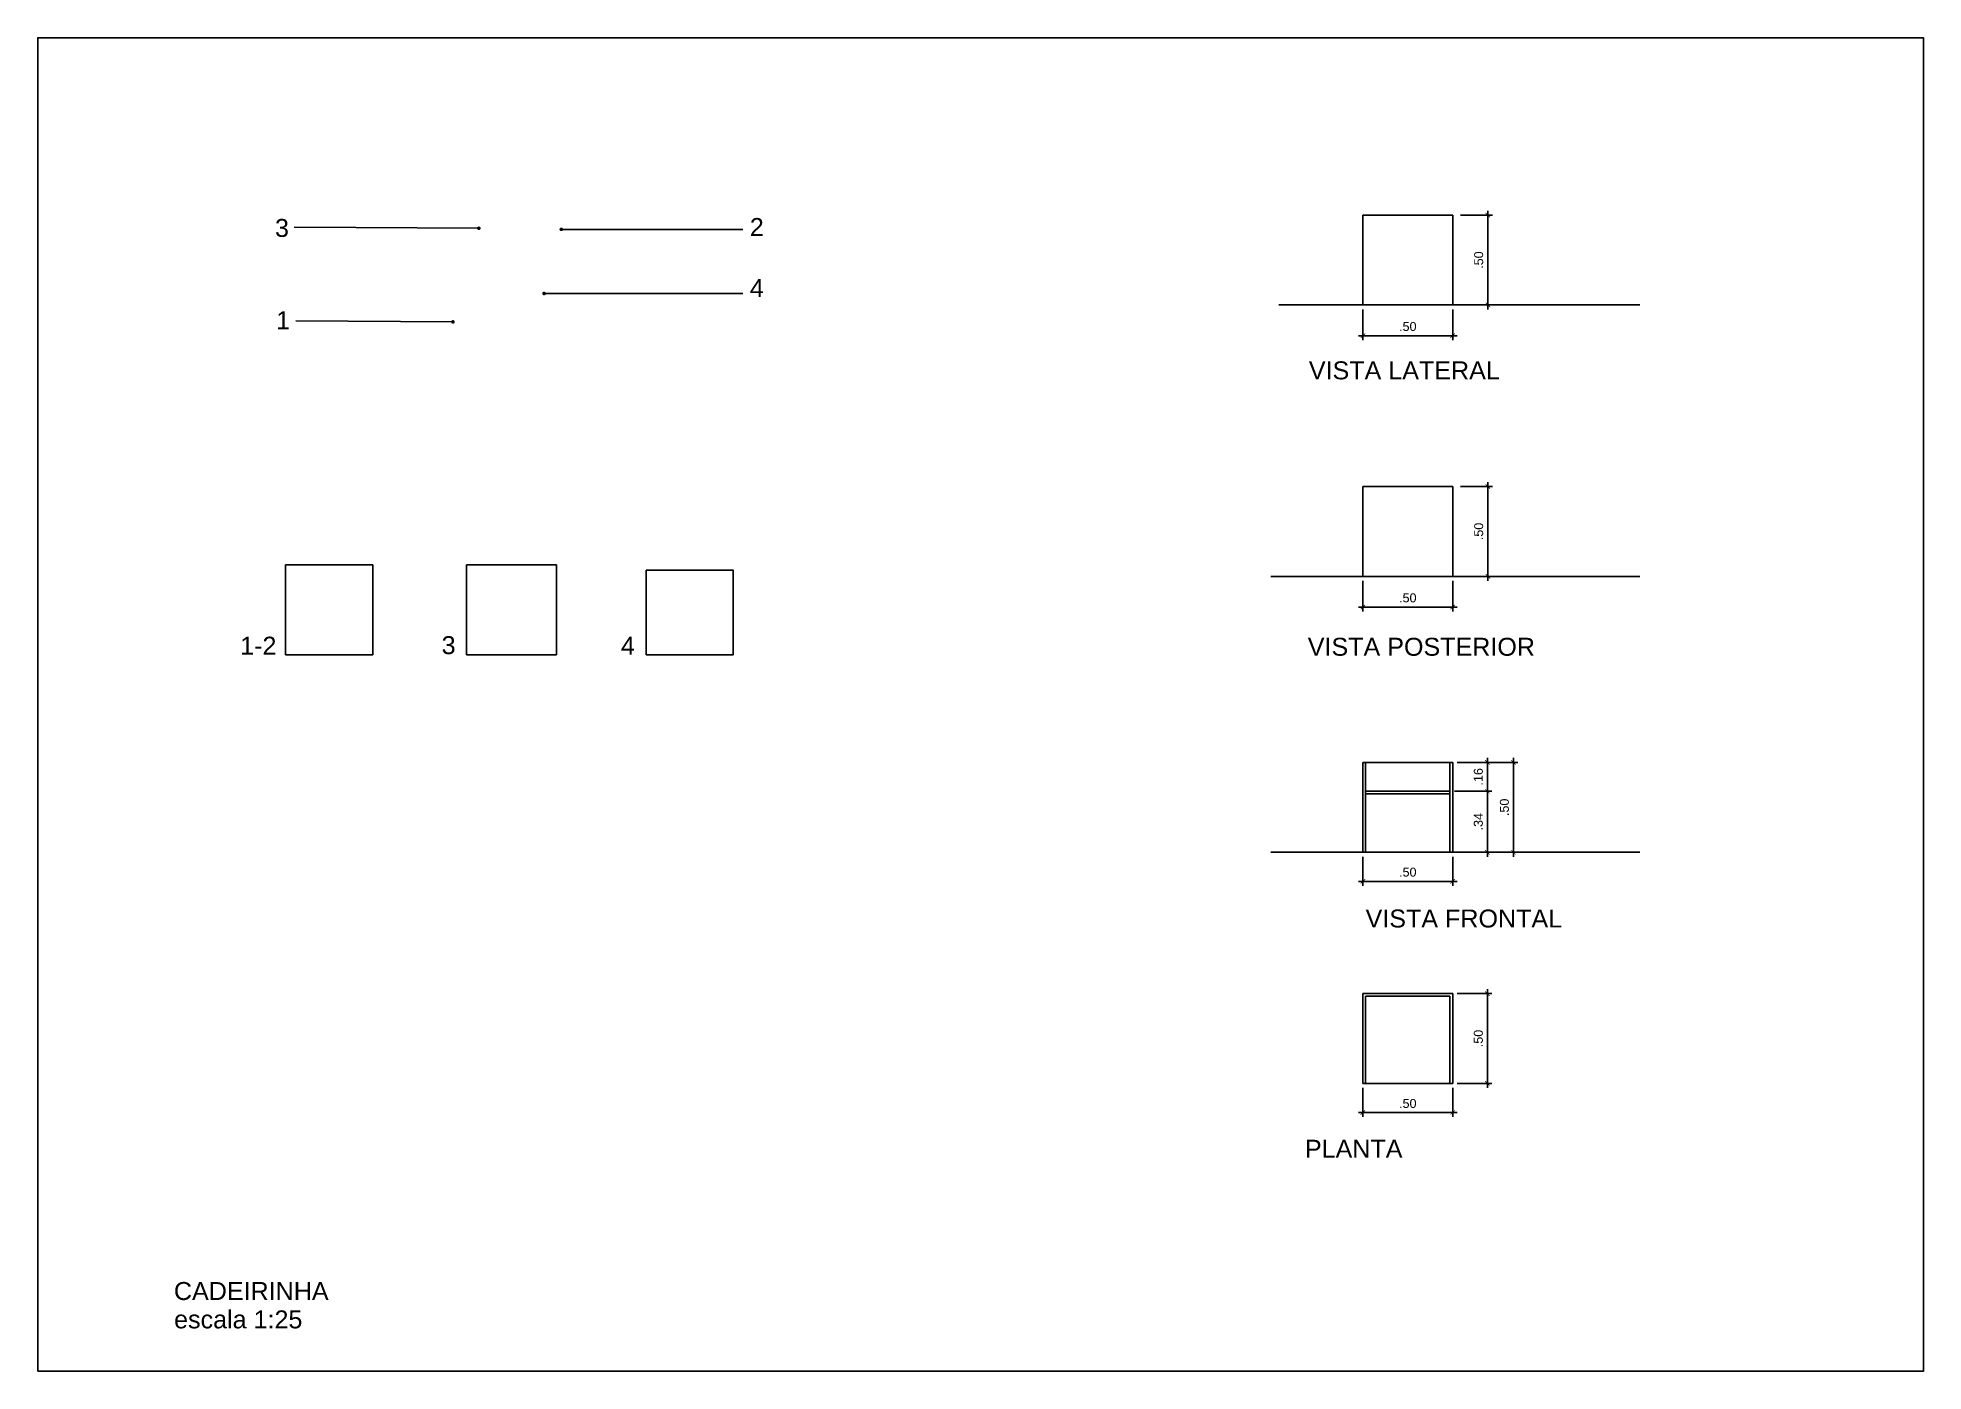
# Model space of a CAD drawing. Header units: metres. Extents: x 0.3 to 73.1, y 0.4 to 38.5.
# Drawn here: x 0.27 to 10.77, y 0.42 to 7.84 of the extents above; entities outside this region: 5.
import ezdxf

# ---------------------------------------------------------------- set-up
doc = ezdxf.new("R2010")
doc.units = ezdxf.units.M
doc.header["$LTSCALE"] = 0.05
doc.header["$MEASUREMENT"] = 0
for name, color, linetype in [('2D-CHAMADAS', 7, 'Continuous'), ('AR-MOBILIARIO', 7, 'Continuous'), ('FLIP_COTA', 1, 'Continuous'), ('FLIP_TXT_02', 2, 'Continuous'), ('UR-CALÇADAS', 7, 'Continuous')]:
    doc.layers.add(name, color=color, linetype=linetype)
doc.styles.add('080-ARIAL-100', font='arial.ttf', dxfattribs={"height": 0.175})
doc.styles.add('Arial', font='arial.ttf')
doc.dimstyles.new('PADR025', dxfattribs={"dimscale": 0, "dimtxt": 0.05, "dimasz": 0.025, "dimexe": 0.025, "dimexo": 0.025, "dimgap": 0.025, "dimtad": 1, "dimzin": 5, "dimdsep": 46, "dimtxsty": 'Arial', "dimblk1": 'ARCHTICK', "dimblk2": 'ARCHTICK', "dimsah": 1, "dimcen": 0.025, "dimdle": 0.025, "dimclrd": 12, "dimclre": 12, "dimclrt": 12, "dimadec": 0, "dimazin": 0, "dimtfac": 1, "dimtix": 1, "dimtmove": 2, "dimatfit": 3, "dimldrblk": 'ORIGIN', "dimfxl": 0.05, "dimtolj": 1, "dimtzin": 5, "dimarcsym": 0})
pattern_1 = [(10, (0, 0), (-0.01562834, 0.0886327), [])]

# ---------------------------------------------------------------- blocks, each defined once
blk = doc.blocks.new('_ArchTick')
at = {"color": 0, "linetype": 'ByBlock', "const_width": 0.15}
blk.add_lwpolyline([(-0.5, -0.5), (0.5, 0.5)], dxfattribs=at)
blk = doc.blocks.new('*D117')
at = {"layer": 'DEFPOINTS', "color": 0, "ltscale": 10, "transparency": 16777216}
for p in [(7.645, 6.355), (8.145, 6.355), (8.145, 6.184)]:
    blk.add_point(p, dxfattribs=at)
at = {"layer": 'FLIP_COTA', "color": 12, "lineweight": -2, "ltscale": 10, "transparency": 16777216}
for p, q in [((7.645, 6.33), (7.645, 6.159)), ((8.145, 6.33), (8.145, 6.159)), ((7.62, 6.184), (8.17, 6.184))]:
    blk.add_line(p, q, dxfattribs=at)
at = {"layer": 'FLIP_COTA', "color": 12, "lineweight": -2, "ltscale": 10, "transparency": 16777216, "xscale": 0.025, "yscale": 0.025, "zscale": 0.025, "rotation": 180}
blk.add_blockref('_ArchTick', (7.645, 6.184), dxfattribs=at)
at = {"layer": 'FLIP_COTA', "color": 12, "lineweight": -2, "ltscale": 10, "transparency": 16777216, "xscale": 0.025, "yscale": 0.025, "zscale": 0.025}
blk.add_blockref('_ArchTick', (8.145, 6.184), dxfattribs=at)
at = {"layer": 'FLIP_COTA', "color": 12, "ltscale": 10, "transparency": 16777216, "insert": (7.895, 6.235), "char_height": 0.05, "attachment_point": 5, "style": 'Arial'}
blk.add_mtext('\\A1;.50', dxfattribs=at)
blk = doc.blocks.new('_Origin')
at = {"color": 0, "linetype": 'ByBlock', "lineweight": -2}
blk.add_line((0, 0), (-1, 0), dxfattribs=at)
blk.add_circle((0, 0), 0.5, dxfattribs=at)
blk = doc.blocks.new('*D118')
at = {"layer": 'DEFPOINTS', "color": 0, "ltscale": 10, "transparency": 16777216}
for p in [(8.163, 5.344), (8.341, 5.344), (8.163, 4.844)]:
    blk.add_point(p, dxfattribs=at)
at = {"layer": 'FLIP_COTA', "color": 12, "lineweight": -2, "ltscale": 10, "transparency": 16777216}
for p, q in [((8.341, 4.819), (8.341, 5.369)), ((8.188, 5.344), (8.366, 5.344)), ((8.188, 4.844), (8.366, 4.844))]:
    blk.add_line(p, q, dxfattribs=at)
at = {"layer": 'FLIP_COTA', "color": 12, "lineweight": -2, "ltscale": 10, "transparency": 16777216, "xscale": 0.025, "yscale": 0.025, "zscale": 0.025}
for p, rotation in [((8.341, 5.344), 90), ((8.341, 4.844), 270)]:
    blk.add_blockref('_ArchTick', p, dxfattribs=dict(at, rotation=rotation))
at = {"layer": 'FLIP_COTA', "color": 12, "ltscale": 10, "transparency": 16777216, "insert": (8.29, 5.094), "char_height": 0.05, "attachment_point": 5, "rotation": 90, "style": 'Arial'}
blk.add_mtext('\\A1;.50', dxfattribs=at)
blk = doc.blocks.new('*D119')
at = {"layer": 'DEFPOINTS', "color": 0, "ltscale": 10, "transparency": 16777216}
for p in [(7.645, 4.844), (8.145, 4.844), (8.145, 4.673)]:
    blk.add_point(p, dxfattribs=at)
at = {"layer": 'FLIP_COTA', "color": 12, "lineweight": -2, "ltscale": 10, "transparency": 16777216}
for p, q in [((7.645, 4.819), (7.645, 4.648)), ((8.145, 4.819), (8.145, 4.648)), ((7.62, 4.673), (8.17, 4.673))]:
    blk.add_line(p, q, dxfattribs=at)
at = {"layer": 'FLIP_COTA', "color": 12, "lineweight": -2, "ltscale": 10, "transparency": 16777216, "xscale": 0.025, "yscale": 0.025, "zscale": 0.025, "rotation": 180}
blk.add_blockref('_ArchTick', (7.645, 4.673), dxfattribs=at)
at = {"layer": 'FLIP_COTA', "color": 12, "lineweight": -2, "ltscale": 10, "transparency": 16777216, "xscale": 0.025, "yscale": 0.025, "zscale": 0.025}
blk.add_blockref('_ArchTick', (8.145, 4.673), dxfattribs=at)
at = {"layer": 'FLIP_COTA', "color": 12, "ltscale": 10, "transparency": 16777216, "insert": (7.895, 4.724), "char_height": 0.05, "attachment_point": 5, "style": 'Arial'}
blk.add_mtext('\\A1;.50', dxfattribs=at)
blk = doc.blocks.new('*D120')
at = {"layer": 'DEFPOINTS', "color": 0, "ltscale": 10, "transparency": 16777216}
for p in [(8.183, 3.808), (8.483, 3.808), (8.183, 3.308)]:
    blk.add_point(p, dxfattribs=at)
at = {"layer": 'FLIP_COTA', "color": 12, "lineweight": -2, "ltscale": 10, "transparency": 16777216}
for p, q in [((8.208, 3.808), (8.508, 3.808)), ((8.483, 3.283), (8.483, 3.833)), ((8.208, 3.308), (8.508, 3.308))]:
    blk.add_line(p, q, dxfattribs=at)
at = {"layer": 'FLIP_COTA', "color": 12, "lineweight": -2, "ltscale": 10, "transparency": 16777216, "xscale": 0.025, "yscale": 0.025, "zscale": 0.025}
for p, rotation in [((8.483, 3.808), 90), ((8.483, 3.308), 270)]:
    blk.add_blockref('_ArchTick', p, dxfattribs=dict(at, rotation=rotation))
at = {"layer": 'FLIP_COTA', "color": 12, "ltscale": 10, "transparency": 16777216, "insert": (8.433, 3.558), "char_height": 0.05, "attachment_point": 5, "rotation": 90, "style": 'Arial'}
blk.add_mtext('\\A1;.50', dxfattribs=at)
blk = doc.blocks.new('*D121')
at = {"layer": 'DEFPOINTS', "color": 0, "ltscale": 10, "transparency": 16777216}
for p in [(7.645, 2.021), (8.145, 2.021), (8.145, 1.859)]:
    blk.add_point(p, dxfattribs=at)
at = {"layer": 'FLIP_COTA', "color": 12, "lineweight": -2, "ltscale": 10, "transparency": 16777216}
for p, q in [((7.645, 1.996), (7.645, 1.834)), ((8.145, 1.996), (8.145, 1.834)), ((7.62, 1.859), (8.17, 1.859))]:
    blk.add_line(p, q, dxfattribs=at)
at = {"layer": 'FLIP_COTA', "color": 12, "lineweight": -2, "ltscale": 10, "transparency": 16777216, "xscale": 0.025, "yscale": 0.025, "zscale": 0.025, "rotation": 180}
blk.add_blockref('_ArchTick', (7.645, 1.859), dxfattribs=at)
at = {"layer": 'FLIP_COTA', "color": 12, "lineweight": -2, "ltscale": 10, "transparency": 16777216, "xscale": 0.025, "yscale": 0.025, "zscale": 0.025}
blk.add_blockref('_ArchTick', (8.145, 1.859), dxfattribs=at)
at = {"layer": 'FLIP_COTA', "color": 12, "ltscale": 10, "transparency": 16777216, "insert": (7.895, 1.909), "char_height": 0.05, "attachment_point": 5, "style": 'Arial'}
blk.add_mtext('\\A1;.50', dxfattribs=at)
blk = doc.blocks.new('*D122')
at = {"layer": 'DEFPOINTS', "color": 0, "ltscale": 10, "transparency": 16777216}
for p in [(8.145, 2.521), (8.338, 2.521), (8.145, 2.021)]:
    blk.add_point(p, dxfattribs=at)
at = {"layer": 'FLIP_COTA', "color": 12, "lineweight": -2, "ltscale": 10, "transparency": 16777216}
for p, q in [((8.17, 2.521), (8.363, 2.521)), ((8.338, 1.996), (8.338, 2.546)), ((8.17, 2.021), (8.363, 2.021))]:
    blk.add_line(p, q, dxfattribs=at)
at = {"layer": 'FLIP_COTA', "color": 12, "lineweight": -2, "ltscale": 10, "transparency": 16777216, "xscale": 0.025, "yscale": 0.025, "zscale": 0.025}
for p, rotation in [((8.338, 2.521), 90), ((8.338, 2.021), 270)]:
    blk.add_blockref('_ArchTick', p, dxfattribs=dict(at, rotation=rotation))
at = {"layer": 'FLIP_COTA', "color": 12, "ltscale": 10, "transparency": 16777216, "insert": (8.288, 2.271), "char_height": 0.05, "attachment_point": 5, "rotation": 90, "style": 'Arial'}
blk.add_mtext('\\A1;.50', dxfattribs=at)
blk = doc.blocks.new('*D123')
at = {"layer": 'DEFPOINTS', "color": 0, "ltscale": 10, "transparency": 16777216}
for p in [(7.645, 3.308), (8.145, 3.308), (8.145, 3.146)]:
    blk.add_point(p, dxfattribs=at)
at = {"layer": 'FLIP_COTA', "color": 12, "lineweight": -2, "ltscale": 10, "transparency": 16777216}
for p, q in [((7.645, 3.283), (7.645, 3.121)), ((8.145, 3.283), (8.145, 3.121)), ((7.62, 3.146), (8.17, 3.146))]:
    blk.add_line(p, q, dxfattribs=at)
at = {"layer": 'FLIP_COTA', "color": 12, "lineweight": -2, "ltscale": 10, "transparency": 16777216, "xscale": 0.025, "yscale": 0.025, "zscale": 0.025, "rotation": 180}
blk.add_blockref('_ArchTick', (7.645, 3.146), dxfattribs=at)
at = {"layer": 'FLIP_COTA', "color": 12, "lineweight": -2, "ltscale": 10, "transparency": 16777216, "xscale": 0.025, "yscale": 0.025, "zscale": 0.025}
blk.add_blockref('_ArchTick', (8.145, 3.146), dxfattribs=at)
at = {"layer": 'FLIP_COTA', "color": 12, "ltscale": 10, "transparency": 16777216, "insert": (7.895, 3.197), "char_height": 0.05, "attachment_point": 5, "style": 'Arial'}
blk.add_mtext('\\A1;.50', dxfattribs=at)
blk = doc.blocks.new('*D124')
at = {"layer": 'DEFPOINTS', "color": 0, "ltscale": 10, "transparency": 16777216}
for p in [(8.13, 3.648), (8.338, 3.648), (8.145, 3.308)]:
    blk.add_point(p, dxfattribs=at)
at = {"layer": 'FLIP_COTA', "color": 12, "lineweight": -2, "ltscale": 10, "transparency": 16777216}
for p, q in [((8.155, 3.648), (8.363, 3.648)), ((8.338, 3.283), (8.338, 3.673)), ((8.17, 3.308), (8.363, 3.308))]:
    blk.add_line(p, q, dxfattribs=at)
at = {"layer": 'FLIP_COTA', "color": 12, "lineweight": -2, "ltscale": 10, "transparency": 16777216, "xscale": 0.025, "yscale": 0.025, "zscale": 0.025}
for p, rotation in [((8.338, 3.648), 90), ((8.338, 3.308), 270)]:
    blk.add_blockref('_ArchTick', p, dxfattribs=dict(at, rotation=rotation))
at = {"layer": 'FLIP_COTA', "color": 12, "ltscale": 10, "transparency": 16777216, "insert": (8.288, 3.478), "char_height": 0.05, "attachment_point": 5, "rotation": 90, "style": 'Arial'}
blk.add_mtext('\\A1;.34', dxfattribs=at)
blk = doc.blocks.new('*D125')
at = {"layer": 'DEFPOINTS', "color": 0, "ltscale": 10, "transparency": 16777216}
for p in [(8.145, 3.808), (8.338, 3.808), (8.13, 3.648)]:
    blk.add_point(p, dxfattribs=at)
at = {"layer": 'FLIP_COTA', "color": 12, "lineweight": -2, "ltscale": 10, "transparency": 16777216}
for p, q in [((8.17, 3.808), (8.363, 3.808)), ((8.338, 3.623), (8.338, 3.833)), ((8.155, 3.648), (8.363, 3.648))]:
    blk.add_line(p, q, dxfattribs=at)
at = {"layer": 'FLIP_COTA', "color": 12, "lineweight": -2, "ltscale": 10, "transparency": 16777216, "xscale": 0.025, "yscale": 0.025, "zscale": 0.025}
for p, rotation in [((8.338, 3.808), 90), ((8.338, 3.648), 270)]:
    blk.add_blockref('_ArchTick', p, dxfattribs=dict(at, rotation=rotation))
at = {"layer": 'FLIP_COTA', "color": 12, "ltscale": 10, "transparency": 16777216, "insert": (8.288, 3.728), "char_height": 0.05, "attachment_point": 5, "rotation": 90, "style": 'Arial'}
blk.add_mtext('\\A1;.16', dxfattribs=at)
blk = doc.blocks.new('*D126')
at = {"layer": 'DEFPOINTS', "color": 0, "ltscale": 10, "transparency": 16777216}
for p in [(8.163, 6.855), (8.341, 6.855), (8.163, 6.355)]:
    blk.add_point(p, dxfattribs=at)
at = {"layer": 'FLIP_COTA', "color": 12, "lineweight": -2, "ltscale": 10, "transparency": 16777216}
for p, q in [((8.188, 6.855), (8.366, 6.855)), ((8.341, 6.33), (8.341, 6.88)), ((8.188, 6.355), (8.366, 6.355))]:
    blk.add_line(p, q, dxfattribs=at)
at = {"layer": 'FLIP_COTA', "color": 12, "lineweight": -2, "ltscale": 10, "transparency": 16777216, "xscale": 0.025, "yscale": 0.025, "zscale": 0.025}
for p, rotation in [((8.341, 6.855), 90), ((8.341, 6.355), 270)]:
    blk.add_blockref('_ArchTick', p, dxfattribs=dict(at, rotation=rotation))
at = {"layer": 'FLIP_COTA', "color": 12, "ltscale": 10, "transparency": 16777216, "insert": (8.29, 6.605), "char_height": 0.05, "attachment_point": 5, "rotation": 90, "style": 'Arial'}
blk.add_mtext('\\A1;.50', dxfattribs=at)

msp = doc.modelspace()

# ---------------------------------------------------------------- hatches: boundary and pattern name
at = {"layer": 'AR-MOBILIARIO', "linetype": 'Continuous', "lineweight": 0, "true_color": 0x5d5d5d}
h = msp.add_hatch(dxfattribs=at)
h.set_pattern_fill('MADEIRA_1', color=251, style=0, pattern_type=2)
h.set_pattern_definition(pattern_1)
h.paths.add_polyline_path([(35.991, 24.851), (35.978, 24.867), (35.532, 24.762), (35.533, 24.751), (35.539, 24.746), (35.547, 24.747)])
h = msp.add_hatch(dxfattribs=at)
h.set_pattern_fill('MADEIRA_1', color=251, style=0, pattern_type=2)
h.set_pattern_definition(pattern_1)
h.paths.add_polyline_path([(35.53, 24.777), (35.537, 24.764), (35.544, 24.765)])
h = msp.add_hatch(dxfattribs=at)
h.set_pattern_fill('MADEIRA_1', color=251, style=0, pattern_type=2)
h.set_pattern_definition(pattern_1)
h.paths.add_polyline_path([(35.532, 24.762), (35.537, 24.764), (35.53, 24.777)])
h = msp.add_hatch(dxfattribs=at)
h.set_pattern_fill('MADEIRA_1', color=251, style=0, pattern_type=2)
h.set_pattern_definition(pattern_1)
h.paths.add_polyline_path([(35.863, 24.471), (35.865, 24.493), (35.858, 24.499), (35.841, 24.489)])
at = {"layer": 'UR-CALÇADAS', "linetype": 'Continuous', "lineweight": 0, "true_color": 0x55697f}
msp.add_hatch(color=147, dxfattribs=at).paths.add_polyline_path([(73.119, 38.452), (73.103, 38.424, 0.005311)])

# ---------------------------------------------------------------- linework, layer by layer
at = {"layer": '2D-CHAMADAS', "color": 1}
for p, q in [((1.693, 6.788), (2.722, 6.782)), ((3.181, 6.776), (4.192, 6.776)), ((3.085, 6.419), (4.192, 6.419)), ((1.702, 6.267), (2.578, 6.261))]:
    msp.add_line(p, q, dxfattribs=at)
at = {"layer": '2D-CHAMADAS', "color": 4}
for p, q in [((7.177, 6.355), (9.187, 6.355)), ((7.133, 4.844), (9.187, 4.844)), ((7.133, 3.308), (9.187, 3.308))]:
    msp.add_line(p, q, dxfattribs=at)
at = {"layer": '2D-CHAMADAS', "color": 2}
for p, q in [((7.645, 5.344), (8.145, 5.344)), ((8.145, 3.808), (7.645, 3.808)), ((7.645, 3.808), (7.645, 3.308)), ((8.145, 3.308), (8.145, 3.808)), ((7.645, 3.308), (8.145, 3.308)), ((8.145, 2.521), (7.645, 2.521)), ((7.645, 2.521), (7.645, 2.021)), ((8.145, 2.021), (8.145, 2.521)), ((8.13, 2.506), (7.66, 2.506)), ((7.66, 2.506), (7.66, 2.021)), ((8.13, 2.021), (8.13, 2.506)), ((7.645, 2.021), (8.145, 2.021))]:
    msp.add_line(p, q, dxfattribs=at)
for points in [[(8.145, 6.855), (7.645, 6.855), (7.645, 6.355), (8.145, 6.355)], [(8.145, 5.344), (7.645, 5.344), (7.645, 4.844), (8.145, 4.844)], [(1.646, 4.908), (1.646, 4.408), (2.131, 4.408), (2.131, 4.908)], [(2.654, 4.908), (2.654, 4.408), (3.154, 4.408), (3.154, 4.908)], [(3.654, 4.878), (3.654, 4.408), (4.139, 4.408), (4.139, 4.878)], [(7.645, 3.808), (7.66, 3.808), (7.66, 3.308), (7.645, 3.308)], [(8.13, 3.808), (8.145, 3.808), (8.145, 3.308), (8.13, 3.308)], [(7.66, 3.633), (8.13, 3.633), (8.13, 3.648), (7.66, 3.648)]]:
    msp.add_lwpolyline(points, close=True, dxfattribs=at)
at = {"layer": '2D-CHAMADAS', "color": 1, "const_width": 0.01}
for points in [[(2.717, 6.782, 1), (2.727, 6.782, 1)], [(3.176, 6.776, 1), (3.186, 6.776, 1)], [(3.08, 6.419, 1), (3.09, 6.419, 1)], [(2.573, 6.261, 1), (2.583, 6.261, 1)]]:
    msp.add_lwpolyline(points, format="xyb", close=True, dxfattribs=at)
at = {"layer": 'DEFPOINTS'}
msp.add_lwpolyline([(0.266, 0.418), (10.766, 0.418), (10.766, 7.843), (0.266, 7.843)], close=True, dxfattribs=at)

# ---------------------------------------------------------------- texts
at = {"layer": 'FLIP_TXT_02', "char_height": 0.1, "attachment_point": 1, "style": '080-ARIAL-100'}
for s, insert, width in [('3 ', (1.587, 6.834), 3.83707), ('2 ', (4.231, 6.839), 3.9314), ('4', (4.231, 6.499), 3.9314), ('1 ', (1.593, 6.32), 3.9314), ('VISTA LATERAL', (7.344, 6.041), 3.9314), ('1-2 ', (1.393, 4.508), 3.9314), ('3 ', (2.515, 4.511), 3.9314), ('4 ', (3.513, 4.508), 3.9314), ('VISTA POSTERIOR', (7.338, 4.502), 3.9314), ('VISTA FRONTAL', (7.66, 2.989), 3.9314), ('PLANTA', (7.322, 1.707), 3.9314), ('CADEIRINHA', (1.024, 0.915), 3.9314), ('escala 1:25', (1.025, 0.757), 3.9314)]:
    msp.add_mtext(s, dxfattribs=dict(at, insert=insert, width=width))

# ---------------------------------------------------------------- dimensions: what is measured, and where the dimension line sits
at = {"layer": 'FLIP_COTA', "ltscale": 10}
for base, p1, p2, picture, middle in [((8.341, 6.855), (8.163, 6.355), (8.163, 6.855), '*D126', (8.29, 6.605)), ((8.341, 5.344), (8.163, 4.844), (8.163, 5.344), '*D118', (8.29, 5.094)), ((8.338, 3.808), (8.13, 3.648), (8.145, 3.808), '*D125', (8.288, 3.728)), ((8.483, 3.808), (8.183, 3.308), (8.183, 3.808), '*D120', (8.433, 3.558)), ((8.338, 3.648), (8.145, 3.308), (8.13, 3.648), '*D124', (8.288, 3.478)), ((8.338, 2.521), (8.145, 2.021), (8.145, 2.521), '*D122', (8.288, 2.271))]:
    dim = msp.add_linear_dim(base=base, p1=p1, p2=p2, angle=90, dimstyle='PADR025', override={"dimscale": 1}, dxfattribs=at)
    dim.commit()
    dim.dimension.update_dxf_attribs({"geometry": picture, "text_midpoint": middle})
for base, p1, p2, picture, middle in [((8.145, 6.184), (7.645, 6.355), (8.145, 6.355), '*D117', (7.895, 6.235)), ((8.145, 4.673), (7.645, 4.844), (8.145, 4.844), '*D119', (7.895, 4.724)), ((8.145, 3.146), (7.645, 3.308), (8.145, 3.308), '*D123', (7.895, 3.197)), ((8.145, 1.859), (7.645, 2.021), (8.145, 2.021), '*D121', (7.895, 1.909))]:
    dim = msp.add_linear_dim(base=base, p1=p1, p2=p2, dimstyle='PADR025', override={"dimscale": 1}, dxfattribs=at)
    dim.commit()
    dim.dimension.update_dxf_attribs({"geometry": picture, "text_midpoint": middle})

doc.saveas('drawing.dxf')
